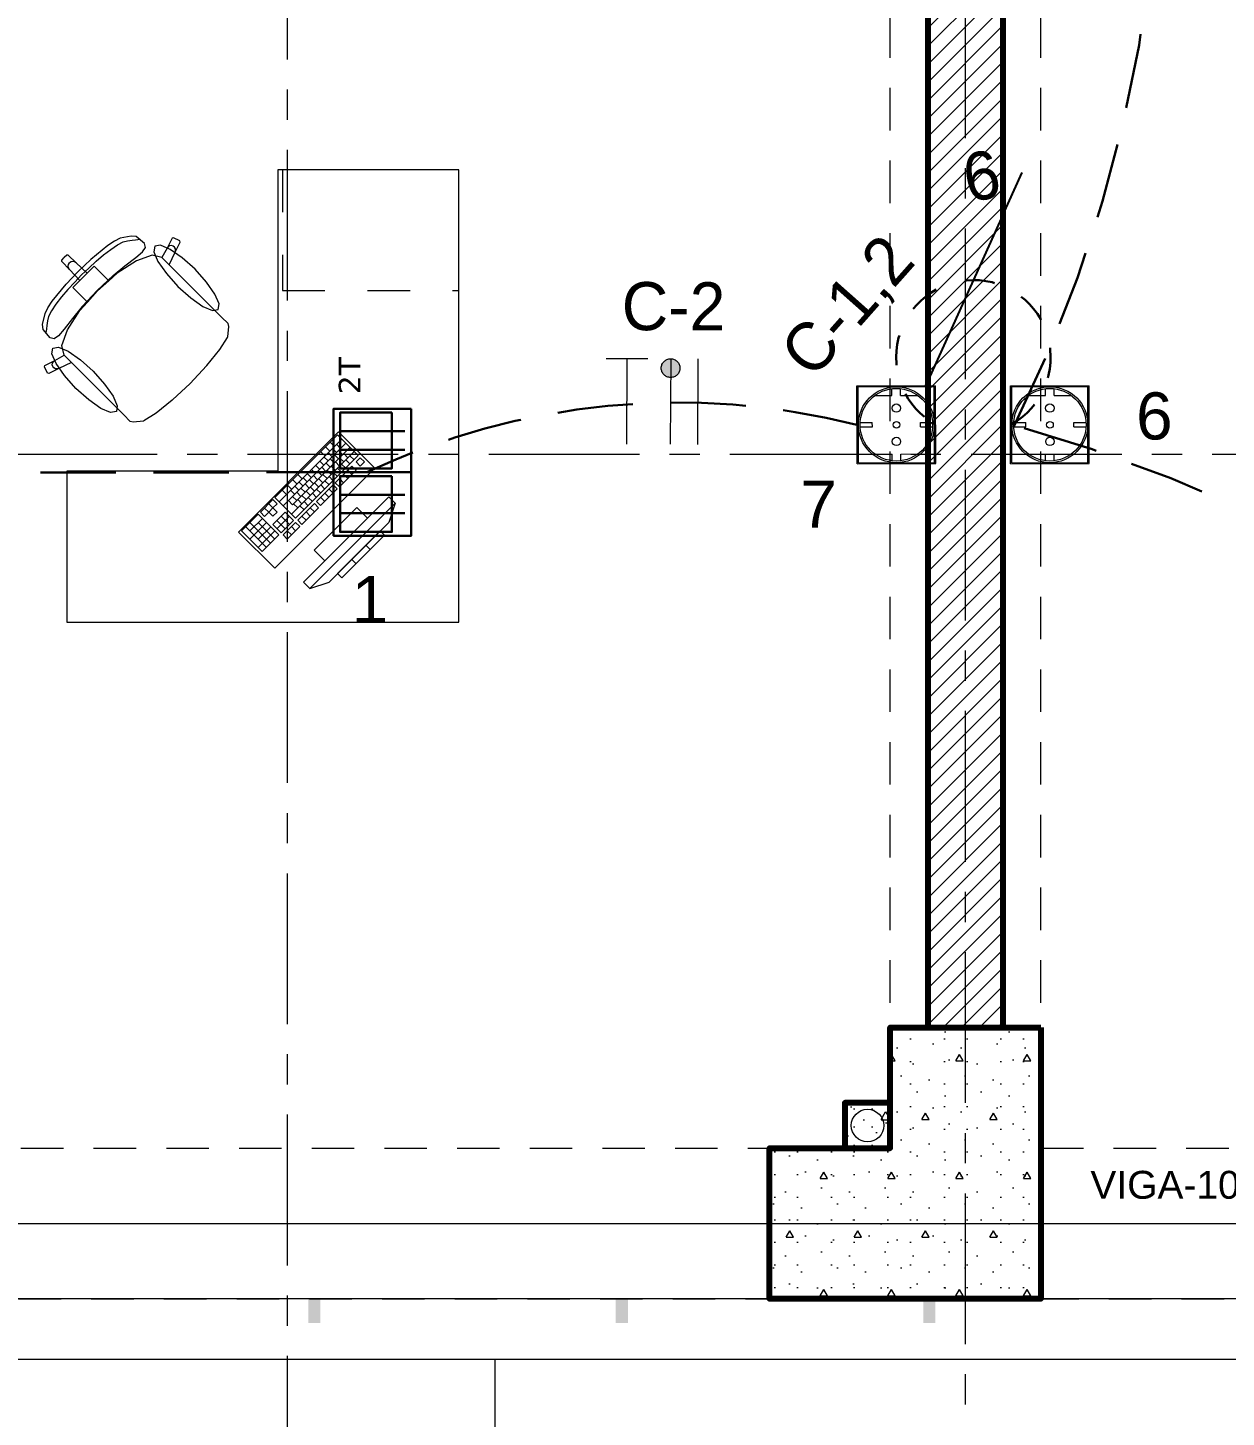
# Model space of a CAD drawing. Header units: inches. Extents: x -19 to 5698, y -728 to 92.
# Drawn here: x 20.209 to 24.185, y 6.808 to 11.416 of the extents above; entities that cross this region are included whole.
import ezdxf

# ---------------------------------------------------------------- set-up
doc = ezdxf.new("R2010")
doc.units = ezdxf.units.IN
doc.header["$MEASUREMENT"] = 0
doc.set_wipeout_variables(frame=1)
for name, pattern in [('CONTINUA', [0]), ('HIDDEN', [0.375, 0.25, -0.125]), ('Hidden Line', [0.195611, 0.141111, -0.0545]), ('Punto & Raya', [0.65, 0.5, -0.075, 0, -0.075]), ('Rayas', [0.282222, 0.141111, -0.141111]), ('RAYITAS', [0.375, 0.25, -0.125]), ('Wipeout_Contour', [1, 0, -1])]:
    doc.linetypes.add(name, pattern=pattern)
doc.layers.get('0').update_dxf_attribs({"color": 61})
for name, color, linetype, lineweight in [('00 conduct tomacorr', 120, 'HIDDEN', 30), ('00 IE CKTO ILUMINACION', 3, 'Continuous', 50), ('00 IE LUZ EMERGENCIA', 253, 'Continuous', 0), ('10 REM ACABADOS', 170, 'Continuous', 13), ('T-TECHO-E', 150, 'Continuous', 20), ('TOMACORRIENTE', 22, 'RAYITAS', 9)]:
    doc.layers.add(name, color=color, linetype=linetype, lineweight=lineweight)
for name, color, linetype in [('02 _ ARQ _ ALB _ Cotas Ejes', 7, 'Continuous'), ('02 _ ARQ _ ALB _ Ejes Generales', 251, 'Continuous'), ('02 _ ARQ _ ZON _ Espacio.3D', 7, 'Continuous'), ('08 _ STR _ EXT _ 06 Columnas', 7, 'Continuous'), ('08 _ STR _ EXT _ 06 Elementos de Fachada', 7, 'Continuous'), ('08 _ STR _ EXT _ 07 Losa Aligerada', 7, 'Continuous'), ('08 _ STR _ EXT _ 09 Vigas', 251, 'Continuous'), ('08 _ STR _ EXT _ 10 Vereda Exterior', 7, 'Continuous'), ('Estructura - 04 MURO', 7, 'Continuous'), ('Estructura - Carga', 7, 'Continuous'), ('IE-ALUM', 4, 'Continuous'), ('Interior - Mobiliario', 7, 'Continuous'), ('Marcador - Secciones', 7, 'Continuous'), ('MEP - HVAC', 7, 'Continuous'), ('Notas - Etiquetas', 7, 'Continuous')]:
    doc.layers.add(name, color=color, linetype=linetype)
doc.styles.add('Annotative', font='arial.ttf')
doc.styles.add('Estilo_Generado_4', font='swisse.ttf')
doc.dimstyles.new('Estilo_Generado__1', dxfattribs={"dimtxt": 0.125, "dimasz": 0.095, "dimexe": 0.18, "dimexo": 0.3, "dimgap": 0, "dimtad": 0, "dimtih": 1, "dimtoh": 1, "dimzin": 0, "dimdsep": 46, "dimtxsty": 'Estilo_Generado_4', "dimblk": 'ARROWHEAD_6', "dimblk1": 'ARROWHEAD_6', "dimblk2": 'ARROWHEAD_6', "dimcen": 0.09, "dimse1": 1, "dimse2": 1, "dimclrd": 144, "dimclre": 144, "dimclrt": 7, "dimadec": 0, "dimazin": 0, "dimtfac": 1, "dimtdec": 4, "dimtmove": 0, "dimatfit": 3, "dimfxl": 1, "dimtolj": 1, "dimtzin": 0, "dimarcsym": 0})

# ---------------------------------------------------------------- blocks, each defined once
blk = doc.blocks.new('*D12')
at = {"layer": '02 _ ARQ _ ALB _ Cotas Ejes', "color": 144, "linetype": 'Continuous', "lineweight": 13, "transparency": 16777216}
for p, q in [((23.32, 2.3369), (23.32, 2.5244)), ((16.32, 2.4306), (19.5951, 2.4306)), ((20.0449, 2.4306), (23.32, 2.4306))]:
    blk.add_line(p, q, dxfattribs=at)
at = {"layer": '02 _ ARQ _ ALB _ Cotas Ejes', "color": 152, "linetype": 'Continuous', "lineweight": 35, "transparency": 16777216}
for p, q in [((16.37, 2.4806), (16.27, 2.3806)), ((23.37, 2.4806), (23.27, 2.3806))]:
    blk.add_line(p, q, dxfattribs=at)
at = {"layer": '02 _ ARQ _ ALB _ Cotas Ejes', "color": 7, "lineweight": 35, "transparency": 16777216, "insert": (19.62, 2.3681), "char_height": 0.125, "attachment_point": 7, "style": 'Estilo_Generado_4'}
blk.add_mtext('\\A1;{\\pql;\\fSwis721 Ex BT|b0|i0|c0|p34;7.00}', dxfattribs=at)
blk = doc.blocks.new('ARROWHEAD_6')
at = {"color": 0, "linetype": 'Continuous', "lineweight": 0}
for p, q in [((-0.5, -0.5), (0.5, 0.5)), ((0, 0), (-1, 0))]:
    blk.add_line(p, q, dxfattribs=at)
blk = doc.blocks.new('*D13')
at = {"layer": '02 _ ARQ _ ALB _ Cotas Ejes', "color": 144, "linetype": 'Continuous', "lineweight": 13, "transparency": 16777216}
for p, q in [((23.32, 2.3369), (23.32, 2.5244)), ((30.32, 2.3369), (30.32, 2.5244)), ((23.32, 2.4306), (26.5951, 2.4306)), ((27.0449, 2.4306), (30.32, 2.4306))]:
    blk.add_line(p, q, dxfattribs=at)
at = {"layer": '02 _ ARQ _ ALB _ Cotas Ejes', "color": 152, "linetype": 'Continuous', "lineweight": 35, "transparency": 16777216}
for p, q in [((23.37, 2.4806), (23.27, 2.3806)), ((30.37, 2.4806), (30.27, 2.3806))]:
    blk.add_line(p, q, dxfattribs=at)
at = {"layer": '02 _ ARQ _ ALB _ Cotas Ejes', "color": 7, "lineweight": 35, "transparency": 16777216, "insert": (26.62, 2.3681), "char_height": 0.125, "attachment_point": 7, "style": 'Estilo_Generado_4'}
blk.add_mtext('\\A1;{\\pql;\\fSwis721 Ex BT|b0|i0|c0|p34;7.00}', dxfattribs=at)
blk = doc.blocks.new('CAJA POP UP 6 MODULOS')
at = {"layer": '00 conduct tomacorr', "linetype": 'Continuous'}
for p, q in [((-0.095, -0.165), (-0.095, -0.0151)), ((-0.052, -0.165), (-0.052, -0.0151)), ((0.052, -0.165), (0.052, -0.0151)), ((0.095, -0.165), (0.095, -0.0151)), ((0, -0.165), (0, -0.18))]:
    blk.add_line(p, q, dxfattribs=at)
for points in [[(-0.147, 0), (0.147, 0), (0.147, -0.18), (-0.147, -0.18)], [(0, 0), (0.147, 0), (0.147, -0.18), (0, -0.18)]]:
    blk.add_lwpolyline(points, close=True, dxfattribs=at)
for points in [[(-0.138, -0.045), (-0.009, -0.045), (-0.009, -0.165), (-0.138, -0.165), (-0.138, -0.045)], [(0.009, -0.045), (0.138, -0.045), (0.138, -0.165), (0.009, -0.165), (0.009, -0.045)]]:
    blk.add_lwpolyline(points, dxfattribs=at)
at = {"color": 1, "insert": (-0.1807, -0.168), "char_height": 0.05, "attachment_point": 1, "rotation": 180}
blk.add_mtext_dynamic_manual_height_columns('{\\fVerdana|b0|i0|c0|p34;2T}', width=0.000481, gutter_width=0.1561, heights=[0], dxfattribs=at)
blk = doc.blocks.new('tomacorriente schuko 2+T')
at = {"color": 3}
for p, q in [((-0.1377, -0.0281, -162.36), (-0.1377, -0.1227, -162.36)), ((-0.1377, -0.0281, -162.36), (-0.0441, -0.0281, -162.36)), ((-0.1367, -0.0296, -162.36), (-0.1367, -0.1211, -162.36)), ((-0.1367, -0.0296, -162.36), (-0.1367, -0.1211, -162.36)), ((-0.1367, -0.0296, -162.36), (-0.0452, -0.0296, -162.36)), ((-0.1367, -0.0296, -162.36), (-0.0909, -0.0296, -162.36)), ((-0.0935, -0.0318, -162.36), (-0.0935, -0.0465, -162.36)), ((-0.0909, -0.0296, -162.36), (-0.0452, -0.0296, -162.36)), ((-0.0883, -0.0318, -162.36), (-0.0883, -0.0465, -162.36)), ((-0.0452, -0.0296, -162.36), (-0.0452, -0.1211, -162.36)), ((-0.0452, -0.0296, -162.36), (-0.0452, -0.1211, -162.36)), ((-0.0441, -0.0281, -162.36), (-0.0441, -0.1227, -162.36)), ((-0.1261, -0.0496, -162.36), (-0.1261, -0.0701, -162.36)), ((-0.0935, -0.0465, -162.36), (-0.0883, -0.0465, -162.36)), ((-0.0557, -0.0496, -162.36), (-0.0557, -0.0701, -162.36)), ((-0.1342, -0.0701, -162.36), (-0.1261, -0.0701, -162.36)), ((-0.1342, -0.0806, -162.36), (-0.1261, -0.0806, -162.36)), ((-0.1261, -0.0806, -162.36), (-0.1261, -0.1011, -162.36)), ((-0.0557, -0.0701, -162.36), (-0.0476, -0.0701, -162.36)), ((-0.0557, -0.0806, -162.36), (-0.0476, -0.0806, -162.36)), ((-0.0557, -0.0806, -162.36), (-0.0557, -0.1011, -162.36)), ((-0.0935, -0.1043, -162.36), (-0.0883, -0.1043, -162.36)), ((-0.0935, -0.1043, -162.36), (-0.0935, -0.1189, -162.36)), ((-0.0883, -0.1043, -162.36), (-0.0883, -0.1189, -162.36)), ((-0.1377, -0.1227, -162.36), (-0.0441, -0.1227, -162.36)), ((-0.1367, -0.1211, -162.36), (-0.0452, -0.1211, -162.36)), ((-0.1367, -0.1211, -162.36), (-0.0909, -0.1211, -162.36)), ((-0.0909, -0.1211, -162.36), (-0.0452, -0.1211, -162.36))]:
    blk.add_line(p, q, dxfattribs=at)
for centre, radius in [((-0.0909, -0.0754, -162.36), 0.0457), ((-0.0909, -0.0754, -162.36), 0.0436), ((-0.1109, -0.0754, -162.36), 0.00505), ((-0.091, -0.0755, -162.36), 0.00406), ((-0.0709, -0.0754, -162.36), 0.00505)]:
    blk.add_circle(centre, radius, dxfattribs=at)
blk = doc.blocks.new('a')
at = {"layer": 'TOMACORRIENTE', "ltscale": 0.05}
h = blk.add_hatch(color=4, dxfattribs=at)
edge = h.paths.add_edge_path()
edge.add_arc((0, 0.0752), 0.0211, 0, 360)
at = {"layer": 'TOMACORRIENTE', "color": 4}
for p, q in [((-0.1455, 0.0963), (-0.0515, 0.0963)), ((-0.0985, 0.0963), (-0.0985, -0.0966)), ((0, 0.0963), (0, -0.0963)), ((0.0623, -0.0963), (0.0623, 0.0963))]:
    blk.add_line(p, q, dxfattribs=at)
blk.add_circle((0, 0.0752), 0.0211, dxfattribs=at)
blk = doc.blocks.new('CABLE 3FACE')
at = {"layer": 'T-TECHO-E', "rotation": 59.94170052614085}
blk.add_blockref('a', (0, 0), dxfattribs=at)

msp = doc.modelspace()

# ---------------------------------------------------------------- hatches: boundary and pattern name
at = {"layer": '08 _ STR _ EXT _ 10 Vereda Exterior', "linetype": 'Continuous', "lineweight": 13}
h = msp.add_hatch(dxfattribs=at)
h.set_pattern_fill('RETÍCULA_100X100_0002', color=251, style=0, pattern_type=2)
h.set_pattern_definition([(360, (3.7574, 18.3027), (0, 2.53199), []), (90, (3.7574, 18.3027), (-3.6, 0), [])])
h.paths.add_polyline_path([(2.17, 3.6213), (4.2913, 1.5), (9.32, 1.5), (9.32, 6.5), (40.52, 6.5), (40.52, 1.5), (52.92, 1.5), (52.92, 19.0859), (51.57, 19.0859), (51.57, 7.2), (9.07, 7.2), (9.07, 7.85), (6.5201, 7.85, -0.414214), (6.2701, 8.1), (6.2701, 8.85, -0.414213), (6.5201, 9.1), (9.07, 9.1), (9.07, 12), (6.5201, 12, -0.414214), (6.2701, 12.25), (6.2701, 13, -0.414213), (6.5201, 13.25), (9.07, 13.25), (9.07, 16.15), (6.5201, 16.15, -0.414214), (6.2701, 16.4), (6.2701, 17.15, -0.414213), (6.5201, 17.4), (8.77, 17.4), (8.7706, 21.0499), (2.17, 21.0499)])
at = {"layer": 'Estructura - Carga', "linetype": 'Continuous', "lineweight": 13}
h = msp.add_hatch(dxfattribs=at)
h.set_pattern_fill('HORMIGÓN_ARMADO_0002', color=251, style=0, pattern_type=2)
h.set_pattern_definition([(0, (0, 0), (0, 0.311769), [0.03, -0.15]), (0, (0.09, 0.1559), (0, 0.311769), [0.03, -0.15]), (60, (0, 0), (-0.27, 0.1558846), [0.03, -0.15]), (60, (0.18, 0), (-0.27, 0.1558846), [0.03, -0.15]), (120, (0.03, 0), (0.27, 0.1558846), [0.03, -0.15]), (120, (0.21, 0), (0.27, 0.1558846), [0.03, -0.15]), (0, (0, 0.03), (0, 0.06), [0, -0.06, 0, -0.09]), (45, (0.03, 0.03), (-0.04242641, 0.04242641), [0, -0.045, 0, -0.075])])
h.paths.add_polyline_path([(22.92, 7.7), (23.07, 7.7), (23.07, 7.85), (22.92, 7.85)])

# ---------------------------------------------------------------- linework, layer by layer
at = {"layer": '00 conduct tomacorr'}
msp.add_line((18.001, 9.939), (21.3341, 9.9418), dxfattribs=at)
for centre, radius, start, end in [((19.3778, 12.141), 4.5852, 333.4541, 26.6944), ((22.3665, 7.7515), 2.4214, 75.8099, 115.2392), ((21.9806, 4.8275), 5.4806, 27.9944, 74.1925)]:
    msp.add_arc(centre, radius, start, end, dxfattribs=at)
at = {"layer": '02 _ ARQ _ ALB _ Ejes Generales', "color": 251, "linetype": 'Punto & Raya', "lineweight": 13, "true_color": 0x636466}
msp.add_line((5.8454, 7.45), (54.57, 7.45), dxfattribs=at)
at = {"layer": '02 _ ARQ _ ZON _ Espacio.3D', "color": 254, "linetype": 'Continuous', "lineweight": 0, "flags": 128}
msp.add_lwpolyline([(9.07, 29.7), (9.07, 17.4), (23.97, 17.4), (23.97, 16.9001), (23.57, 16.9001), (23.57, 16.2999), (23.445, 16.2999), (23.445, 8.1), (23.57, 8.1), (23.57, 7.45), (30.07, 7.45)], dxfattribs=at)
msp.add_lwpolyline([(23.195, 16.2998), (23.07, 16.2998), (23.07, 17.35), (16.97, 17.35), (16.97, 16.9001), (16.57, 16.9001), (16.57, 16.0999), (16.1199, 16.0999), (16.1199, 8.1), (16.57, 8.1), (16.57, 7.7), (16.97, 7.7), (16.97, 7.45), (22.67, 7.45), (22.67, 7.7), (23.07, 7.7), (23.07, 8.1), (23.195, 8.1)], close=True, dxfattribs=at)
at = {"layer": '08 _ STR _ EXT _ 07 Losa Aligerada', "color": 7, "linetype": 'Continuous', "lineweight": 18, "flags": 128}
msp.add_lwpolyline([(9.07, 30.7), (9.07, 17.4), (6.5201, 17.4, 0.414213), (6.2701, 17.15), (6.2701, 16.4, 0.414071), (6.5201, 16.15), (9.07, 16.15), (9.07, 13.25), (6.5201, 13.25, 0.414229), (6.2701, 13), (6.2701, 12.25, 0.414214), (6.5201, 12), (9.07, 12), (9.07, 9.1), (6.5201, 9.1, 0.414244), (6.2701, 8.85), (6.2701, 8.1, 0.414204), (6.5201, 7.85), (9.07, 7.85), (9.07, 7.2), (51.57, 7.2)], format="xyb", dxfattribs=at)
at = {"layer": '08 _ STR _ EXT _ 09 Vigas', "color": 251, "linetype": 'Hidden Line', "lineweight": 13, "true_color": 0x636466}
for p, q in [((23.07, 7.7), (23.07, 16.9)), ((23.57, 7.7), (23.57, 16.9)), ((16.57, 7.7), (23.07, 7.7)), ((23.57, 7.7), (30.07, 7.7))]:
    msp.add_line(p, q, dxfattribs=at)
at = {"layer": 'Estructura - 04 MURO', "color": 165, "linetype": 'Continuous', "lineweight": 15}
for p, q in [((14.0199, 7.45), (43.67, 7.45)), ((14.0199, 7.2), (43.67, 7.2))]:
    msp.add_line(p, q, dxfattribs=at)
at = {"layer": 'Estructura - Carga', "color": 7, "linetype": 'Continuous', "lineweight": 80, "flags": 128}
msp.add_lwpolyline([(22.92, 7.7), (23.07, 7.7), (23.07, 7.85), (22.92, 7.85)], close=True, dxfattribs=at)
at = {"layer": 'Interior - Mobiliario', "color": 175, "linetype": 'Rayas', "lineweight": 13}
for p, q in [((21.054, 10.945), (21.054, 10.545)), ((21.054, 10.545), (21.639, 10.545))]:
    msp.add_line(p, q, dxfattribs=at)
at = {"layer": 'Interior - Mobiliario', "color": 175, "linetype": 'Continuous', "lineweight": 13}
for p, q in [((20.4751, 10.6937), (20.4184, 10.6469)), ((20.4968, 10.7086), (20.4751, 10.6937)), ((20.4846, 10.6811), (20.5064, 10.696)), ((20.516, 10.7176), (20.4968, 10.7086)), ((20.5064, 10.696), (20.5252, 10.7059)), ((20.5521, 10.7253), (20.516, 10.7176)), ((20.5252, 10.7059), (20.54, 10.7098)), ((20.54, 10.7098), (20.5554, 10.711)), ((20.5689, 10.7235), (20.5521, 10.7253)), ((20.5554, 10.711), (20.5661, 10.713)), ((20.5661, 10.713), (20.5742, 10.7138)), ((20.5968, 10.7003), (20.5689, 10.7235)), ((20.5742, 10.7138), (20.5787, 10.7146)), ((20.6002, 10.6874), (20.5968, 10.7003)), ((20.6881, 10.7183), (20.6711, 10.6852)), ((20.6799, 10.6927), (20.6748, 10.6898)), ((20.6858, 10.6934), (20.6799, 10.6927)), ((20.6914, 10.6918), (20.6858, 10.6934)), ((20.6922, 10.7196), (20.6881, 10.7183)), ((20.696, 10.6882), (20.6914, 10.6918)), ((20.7135, 10.7088), (20.6922, 10.7196)), ((20.6979, 10.6717), (20.7148, 10.7048)), ((20.7148, 10.7048), (20.7135, 10.7088)), ((20.3218, 10.645), (20.3304, 10.6535)), ((20.3389, 10.6621), (20.3304, 10.6535)), ((20.3432, 10.6621), (20.3389, 10.6621)), ((20.3693, 10.636), (20.3432, 10.6621)), ((20.4184, 10.6469), (20.3762, 10.6078)), ((20.436, 10.6414), (20.4608, 10.6625)), ((20.4608, 10.6625), (20.4846, 10.6811)), ((20.5317, 10.6265), (20.5679, 10.6544)), ((20.5679, 10.6544), (20.5902, 10.673)), ((20.6219, 10.6616), (20.5699, 10.6433)), ((20.5902, 10.673), (20.6002, 10.6874)), ((20.6538, 10.6542), (20.6219, 10.6616)), ((20.6711, 10.6852), (20.6538, 10.6542)), ((20.6541, 10.6541), (20.6538, 10.6542)), ((20.6541, 10.6541), (20.6783, 10.6299)), ((20.6748, 10.6898), (20.6711, 10.6852)), ((20.6783, 10.6299), (20.6979, 10.6717)), ((20.6988, 10.6831), (20.696, 10.6882)), ((20.6979, 10.6717), (20.6995, 10.6773)), ((20.6995, 10.6773), (20.6988, 10.6831)), ((20.3218, 10.6408), (20.3218, 10.645)), ((20.3479, 10.6147), (20.3218, 10.6408)), ((20.3371, 10.5656), (20.3762, 10.6078)), ((20.3436, 10.6253), (20.3447, 10.631)), ((20.3447, 10.6195), (20.3436, 10.6253)), ((20.3447, 10.631), (20.348, 10.6359)), ((20.3479, 10.6147), (20.3447, 10.6195)), ((20.3819, 10.5781), (20.3479, 10.6147)), ((20.3529, 10.6392), (20.348, 10.6359)), ((20.3587, 10.6404), (20.3529, 10.6392)), ((20.3644, 10.6393), (20.3587, 10.6404)), ((20.3693, 10.636), (20.3644, 10.6393)), ((20.4058, 10.602), (20.3693, 10.636)), ((20.3879, 10.596), (20.4114, 10.6188)), ((20.4058, 10.602), (20.3938, 10.5901)), ((20.4294, 10.6257), (20.4058, 10.602)), ((20.4114, 10.6188), (20.436, 10.6414)), ((20.4506, 10.6045), (20.4294, 10.6257)), ((20.4779, 10.5771), (20.4506, 10.6045)), ((20.5061, 10.6019), (20.4779, 10.5771)), ((20.4924, 10.5938), (20.5317, 10.6265)), ((20.5699, 10.6433), (20.5061, 10.6019)), ((20.8261, 10.482), (20.6783, 10.6299)), ((20.2902, 10.5089), (20.3371, 10.5656)), ((20.3651, 10.5725), (20.3425, 10.5479)), ((20.3583, 10.5545), (20.3819, 10.5781)), ((20.3794, 10.5334), (20.3583, 10.5545)), ((20.3879, 10.596), (20.3651, 10.5725)), ((20.3819, 10.5781), (20.3938, 10.5901)), ((20.4396, 10.5443), (20.4924, 10.5938)), ((20.4779, 10.5771), (20.4401, 10.5438)), ((20.2753, 10.4872), (20.2902, 10.5089)), ((20.3214, 10.5232), (20.3028, 10.4994)), ((20.3425, 10.5479), (20.3214, 10.5232)), ((20.4068, 10.506), (20.3794, 10.5334)), ((20.4396, 10.5443), (20.3902, 10.4915)), ((20.4068, 10.506), (20.4401, 10.5438)), ((20.2586, 10.4318), (20.2664, 10.4679)), ((20.2664, 10.4679), (20.2753, 10.4872)), ((20.288, 10.4775), (20.278, 10.4587)), ((20.3028, 10.4994), (20.288, 10.4775)), ((20.3406, 10.414), (20.382, 10.4778)), ((20.3902, 10.4915), (20.3574, 10.4522)), ((20.382, 10.4778), (20.4068, 10.506)), ((20.8516, 10.4565), (20.8261, 10.482)), ((20.2605, 10.415), (20.2586, 10.4318)), ((20.2709, 10.4178), (20.2701, 10.4097)), ((20.2729, 10.4285), (20.2709, 10.4178)), ((20.2741, 10.4439), (20.2729, 10.4285)), ((20.278, 10.4587), (20.2741, 10.4439)), ((20.3295, 10.4161), (20.3109, 10.3938)), ((20.3574, 10.4522), (20.3295, 10.4161)), ((20.8736, 10.4346), (20.8516, 10.4565)), ((20.8725, 10.3914), (20.8765, 10.4253)), ((20.8765, 10.4253), (20.8736, 10.4346)), ((20.2837, 10.3872), (20.2605, 10.415)), ((20.2701, 10.4097), (20.2693, 10.4052)), ((20.2966, 10.3838), (20.2837, 10.3872)), ((20.3109, 10.3938), (20.2966, 10.3838)), ((20.3223, 10.3621), (20.3406, 10.414)), ((20.8467, 10.3492), (20.8716, 10.3892)), ((20.8716, 10.3892), (20.8725, 10.3914)), ((20.2988, 10.3128), (20.3298, 10.3301)), ((20.3298, 10.3301), (20.3223, 10.3621)), ((20.3298, 10.3299), (20.3298, 10.3301)), ((20.3298, 10.3299), (20.354, 10.3057)), ((20.8031, 10.2955), (20.8467, 10.3492)), ((20.2643, 10.2918), (20.2657, 10.2958)), ((20.2751, 10.2704), (20.2643, 10.2918)), ((20.2657, 10.2958), (20.2988, 10.3128)), ((20.3123, 10.2861), (20.2792, 10.2691)), ((20.2905, 10.2982), (20.2912, 10.304)), ((20.2921, 10.2925), (20.2905, 10.2982)), ((20.2912, 10.304), (20.2941, 10.3091)), ((20.2957, 10.288), (20.2921, 10.2925)), ((20.2941, 10.3091), (20.2988, 10.3128)), ((20.3008, 10.2851), (20.2957, 10.288)), ((20.3066, 10.2845), (20.3008, 10.2851)), ((20.3123, 10.2861), (20.3066, 10.2845)), ((20.354, 10.3057), (20.3123, 10.2861)), ((20.5019, 10.1578), (20.354, 10.3057)), ((20.7476, 10.2364), (20.8024, 10.2947)), ((20.8024, 10.2947), (20.8031, 10.2955)), ((20.2792, 10.2691), (20.2751, 10.2704)), ((20.7476, 10.2364), (20.6892, 10.1815)), ((20.5274, 10.1323), (20.5019, 10.1578)), ((20.6884, 10.1808), (20.6347, 10.1373)), ((20.6892, 10.1815), (20.6884, 10.1808)), ((20.5494, 10.1103), (20.5274, 10.1323)), ((20.5587, 10.1075), (20.5494, 10.1103)), ((20.5926, 10.1115), (20.5587, 10.1075)), ((20.5947, 10.1123), (20.5926, 10.1115)), ((20.6347, 10.1373), (20.5947, 10.1123)), ((21.237, 10.0654), (21.0293, 9.8577)), ((21.2507, 10.0517), (21.043, 9.844)), ((21.3056, 9.9968), (21.237, 10.0654)), ((21.2644, 10.038), (21.0567, 9.8303)), ((21.2919, 10.0106), (21.0841, 9.8028)), ((21.2781, 10.0243), (21.0877, 9.8339)), ((21.1816, 10.01), (21.1953, 9.9963)), ((21.1972, 10.0256), (21.2109, 10.0119)), ((21.2057, 10.0067), (21.2194, 9.993)), ((21.2128, 10.0412), (21.2265, 10.0275)), ((21.2196, 10.0205), (21.2333, 10.0068)), ((21.2334, 10.0344), (21.2471, 10.0207)), ((21.2402, 10.0138), (21.2539, 10)), ((21.2574, 10.0035), (21.2711, 9.9898)), ((21.0979, 9.7891), (21.3056, 9.9968)), ((21.1642, 9.9652), (21.1779, 9.9514)), ((21.178, 9.979), (21.1917, 9.9653)), ((21.1848, 9.9584), (21.1985, 9.9447)), ((21.1919, 9.9928), (21.2056, 9.9791)), ((21.1987, 9.9722), (21.2124, 9.9585)), ((21.2125, 9.9861), (21.2262, 9.9723)), ((21.2158, 9.962), (21.2295, 9.9482)), ((21.2264, 9.9999), (21.2401, 9.9862)), ((21.2847, 9.9623), (21.2293, 9.9069)), ((21.2297, 9.9758), (21.2434, 9.9621)), ((21.2365, 9.9552), (21.2502, 9.9415)), ((21.2435, 9.9897), (21.2572, 9.9759)), ((21.2503, 9.969), (21.264, 9.9553)), ((21.2642, 9.9829), (21.2779, 9.9692)), ((21.278, 9.9967), (21.2917, 9.983)), ((21.2985, 9.9486), (21.2847, 9.9623)), ((21.3124, 9.99), (21.2986, 9.9761)), ((21.2986, 9.9761), (21.3123, 9.9624)), ((21.3123, 9.9624), (21.3261, 9.9763)), ((21.3261, 9.9763), (21.3124, 9.99)), ((21.0881, 9.9166), (21.1019, 9.9028)), ((21.1055, 9.9339), (21.1192, 9.9202)), ((21.1088, 9.9098), (21.1225, 9.8961)), ((21.1226, 9.9236), (21.1363, 9.9099)), ((21.1365, 9.9375), (21.1502, 9.9237)), ((21.1433, 9.9168), (21.157, 9.9031)), ((21.1503, 9.9513), (21.164, 9.9376)), ((21.1571, 9.9307), (21.1708, 9.917)), ((21.171, 9.9445), (21.1847, 9.9308)), ((21.1743, 9.9204), (21.188, 9.9067)), ((21.1881, 9.9343), (21.2019, 9.9206)), ((21.1949, 9.9136), (21.2086, 9.8999)), ((21.202, 9.9481), (21.2157, 9.9344)), ((21.2088, 9.9275), (21.2225, 9.9138)), ((21.2226, 9.9413), (21.2363, 9.9276)), ((21.2431, 9.8932), (21.2985, 9.9486)), ((21.2432, 9.9208), (21.2569, 9.907)), ((21.257, 9.9346), (21.2708, 9.9209)), ((21.2709, 9.9484), (21.2846, 9.9347)), ((21.0535, 9.8819), (21.0672, 9.8682)), ((21.0708, 9.8992), (21.0846, 9.8855)), ((21.0811, 9.8821), (21.0948, 9.8684)), ((21.0949, 9.8959), (21.1086, 9.8822)), ((21.1017, 9.8753), (21.1154, 9.8616)), ((21.1156, 9.8891), (21.1293, 9.8754)), ((21.1189, 9.865), (21.1326, 9.8513)), ((21.1294, 9.903), (21.1431, 9.8893)), ((21.1327, 9.8789), (21.1465, 9.8652)), ((21.1466, 9.8927), (21.1603, 9.879)), ((21.1534, 9.8721), (21.1671, 9.8584)), ((21.1604, 9.9066), (21.1742, 9.8929)), ((21.2224, 9.9), (21.167, 9.8446)), ((21.1672, 9.8859), (21.1809, 9.8722)), ((21.1807, 9.8309), (21.2361, 9.8863)), ((21.1811, 9.8998), (21.1948, 9.8861)), ((21.1947, 9.8723), (21.2084, 9.8586)), ((21.2086, 9.8861), (21.2223, 9.8724)), ((21.2361, 9.8863), (21.2224, 9.9)), ((21.2293, 9.9069), (21.2431, 9.8932)), ((21.0224, 9.8508), (20.9808, 9.8092)), ((20.9947, 9.8231), (21.0084, 9.8094)), ((21.0222, 9.8232), (21.0084, 9.8094)), ((21.0085, 9.8369), (21.0222, 9.8232)), ((21.0222, 9.8232), (21.0361, 9.8371)), ((21.036, 9.8095), (21.0222, 9.8232)), ((21.0361, 9.8371), (21.0224, 9.8508)), ((21.0293, 9.8577), (21.0979, 9.7891)), ((21.074, 9.8476), (21.0877, 9.8339)), ((21.0879, 9.8614), (21.1016, 9.8477)), ((21.0912, 9.8373), (21.1049, 9.8236)), ((21.1601, 9.8377), (21.1047, 9.7823)), ((21.1051, 9.8512), (21.1188, 9.8375)), ((21.1118, 9.8305), (21.1256, 9.8168)), ((21.1184, 9.7686), (21.1738, 9.824)), ((21.4067, 9.8601), (21.1238, 9.5773)), ((21.1257, 9.8444), (21.1394, 9.8307)), ((21.1395, 9.8582), (21.1533, 9.8445)), ((21.145, 9.556), (21.4279, 9.8389)), ((21.1463, 9.8238), (21.16, 9.8101)), ((21.3006, 9.8247), (21.1592, 9.6833)), ((21.1738, 9.824), (21.1601, 9.8377)), ((21.167, 9.8446), (21.1807, 9.8309)), ((21.1809, 9.8584), (21.1946, 9.8447)), ((21.336, 9.7894), (21.3006, 9.8247)), ((21.4279, 9.8389), (21.4067, 9.8601)), ((21.4279, 9.8389), (21.4067, 9.7752)), ((20.9739, 9.8023), (20.9185, 9.7469)), ((21.0013, 9.7749), (20.9459, 9.7195)), ((20.9876, 9.7886), (20.9461, 9.7471)), ((20.9462, 9.7746), (21.0148, 9.706)), ((20.9738, 9.7748), (21.0286, 9.7199)), ((21.0425, 9.7337), (20.9739, 9.8023)), ((20.9808, 9.8092), (20.9945, 9.7955)), ((20.9945, 9.7955), (21.0084, 9.8094)), ((21.0084, 9.8094), (21.0221, 9.7957)), ((21.0635, 9.8096), (21.022, 9.7681)), ((21.0221, 9.7957), (21.036, 9.8095)), ((21.0772, 9.7959), (21.0357, 9.7544)), ((21.0358, 9.7819), (21.0632, 9.7545)), ((21.0494, 9.7407), (21.0909, 9.7822)), ((21.0497, 9.7958), (21.0771, 9.7684)), ((21.0978, 9.7754), (21.0563, 9.7338)), ((21.0909, 9.7822), (21.0635, 9.8096)), ((21.1115, 9.7616), (21.0978, 9.7754)), ((21.1047, 9.7823), (21.1184, 9.7686)), ((21.1186, 9.7961), (21.1323, 9.7824)), ((21.1324, 9.81), (21.1461, 9.7963)), ((21.1945, 9.648), (21.336, 9.7894)), ((21.4067, 9.7752), (21.2087, 9.5773)), ((20.9185, 9.7469), (20.9871, 9.6784)), ((20.9324, 9.7608), (21.0009, 9.6922)), ((21.0288, 9.7475), (20.9734, 9.6921)), ((21.015, 9.7612), (20.9735, 9.7196)), ((20.9871, 9.6784), (21.0425, 9.7337)), ((21.022, 9.7681), (21.0494, 9.7407)), ((21.0563, 9.7338), (21.07, 9.7201)), ((21.07, 9.7201), (21.1115, 9.7616)), ((21.0701, 9.7477), (21.0838, 9.7339)), ((21.0839, 9.7615), (21.0977, 9.7478)), ((21.3784, 9.747), (21.237, 9.6055)), ((21.2511, 9.5914), (21.3925, 9.7328)), ((21.3925, 9.7328), (21.3784, 9.747)), ((21.1592, 9.6833), (21.1945, 9.648)), ((21.3312, 9.6998), (21.3454, 9.6857)), ((21.2841, 9.6527), (21.2982, 9.6385)), ((21.237, 9.6055), (21.2511, 9.5914)), ((21.1238, 9.5773), (21.145, 9.556)), ((21.145, 9.556), (21.2087, 9.5773))]:
    msp.add_line(p, q, dxfattribs=at)
at = {"layer": 'Interior - Mobiliario', "color": 175, "linetype": 'Continuous', "lineweight": 13, "flags": 128}
for points in [[(21.639, 9.445), (21.639, 10.945), (21.039, 10.945), (21.039, 9.945), (20.339, 9.945), (20.339, 9.445)], [(20.7641, 10.6148), (20.7216, 10.653), (20.6812, 10.681), (20.6491, 10.6946), (20.6302, 10.6917), (20.6274, 10.6728), (20.641, 10.6407), (20.669, 10.6004), (20.7071, 10.5579), (20.7496, 10.5197), (20.79, 10.4917), (20.8221, 10.4781), (20.841, 10.481), (20.8438, 10.4999), (20.8302, 10.532), (20.8022, 10.5723)], [(20.3691, 10.2199), (20.331, 10.2624), (20.303, 10.3027), (20.2894, 10.3348), (20.2922, 10.3537), (20.3111, 10.3566), (20.3432, 10.343), (20.3836, 10.3149), (20.4261, 10.2768), (20.4642, 10.2343), (20.4922, 10.194), (20.5058, 10.1619), (20.503, 10.143), (20.484, 10.1401), (20.452, 10.1537), (20.4116, 10.1817)], [(21.3607, 9.9556), (21.2405, 10.0758), (20.9082, 9.7434), (21.0284, 9.6232)]]:
    msp.add_lwpolyline(points, close=True, dxfattribs=at)
at = {"layer": 'MEP - HVAC', "color": 7, "linetype": 'Continuous', "lineweight": 13, "flags": 128}
msp.add_lwpolyline([(22.995, 7.721, -1), (22.995, 7.829, -1)], format="xyb", close=True, dxfattribs=at)

# ---------------------------------------------------------------- block references
at = {"layer": '00 conduct tomacorr'}
for name, p, xscale, yscale, zscale, rotation in [('CABLE 3FACE', (22.3413, 10.1764), 1.47256122672843, 1.47256122672843, 1.47256122672843, 299.7894777823319), ('CAJA POP UP 6 MODULOS', (21.4815, 9.9418), 1.432830642179531, 1.432830642179531, 1.432830642179531, 269.9999999999999)]:
    msp.add_blockref(name, p, dxfattribs=dict(at, xscale=xscale, yscale=yscale, zscale=zscale, rotation=rotation))
at = {"layer": '10 REM ACABADOS', "xscale": 2.759423129612763, "yscale": 2.759423129612763, "zscale": 2.759423129612763, "rotation": 90.09900314736282}
msp.add_blockref('tomacorriente schuko 2+T', (23.3914, 10.3498, 448.0199), dxfattribs=at)

# ---------------------------------------------------------------- texts
at = {"layer": '00 IE CKTO ILUMINACION', "color": 4, "linetype": 'CONTINUA', "lineweight": 15}
for s, rotation, p in [('C-1,2', 48.4466, (22.8131, 10.2464)), ('C-2', 359.8132, (22.1794, 10.4131, 0))]:
    msp.add_text(s, height=0.15962, rotation=rotation, dxfattribs=at).set_placement(p)
at = {"layer": '00 IE LUZ EMERGENCIA', "style": 'Annotative'}
for tag, p in [('6', (23.8858, 10.0505)), ('7', (22.7718, 9.7579)), ('1', (21.2841, 9.4413))]:
    msp.add_attdef(tag, p, '', height=0.1562, dxfattribs=at)
at = {"layer": 'Notas - Etiquetas', "color": 171, "linetype": 'Continuous', "lineweight": 13, "insert": (23.7343, 7.5308), "char_height": 0.0925, "attachment_point": 7, "style": 'Estilo_Generado_4'}
msp.add_mtext('\\A1;{\\pql;\\fSwis721 Ex BT|b0|i0|c0|p34;VIGA-101\\fSwis721 Ex BT|b0|i0|c0|p34; \\fSwis721 Ex BT|b0|i0|c0|p34;0.60\\fSwis721 Ex BT|b0|i0|c0|p34;x\\fSwis721 Ex BT|b0|i0|c0|p34;0.50\\fSwis721 Ex BT|b0|i0|c0|p34;m}', dxfattribs=at)

# ---------------------------------------------------------------- next in the draw order: wipeouts: each hides what was drawn before it
at = {"color": 254, "linetype": 'Wipeout_Contour', "lineweight": 0, "ltscale": 106.674429}
msp.add_wipeout([(14.0199, 7.2), (14.0199, 7), (37.07, 7), (37.07, 7.2)], dxfattribs=at).dxf.layer = '08 _ STR _ EXT _ 06 Elementos de Fachada'
at = {"color": 254, "linetype": 'Wipeout_Contour', "lineweight": 0, "ltscale": 106.167638}
msp.add_wipeout([(23.195, 8.1), (23.445, 8.1), (23.445, 16.2999), (23.195, 16.2998)], dxfattribs=at).dxf.layer = 'Estructura - 04 MURO'

# ---------------------------------------------------------------- next in the draw order: hatches: boundary and pattern name
at = {"linetype": 'Continuous', "lineweight": 13}
for points in [[(21.1799, 7.12), (21.1799, 7.2), (21.1399, 7.2), (21.1399, 7.12)], [(22.1999, 7.12), (22.1999, 7.2), (22.1599, 7.2), (22.1599, 7.12)], [(23.2199, 7.12), (23.2199, 7.2), (23.1799, 7.2), (23.1799, 7.12)]]:
    msp.add_hatch(color=253, dxfattribs=at).paths.add_polyline_path(points)
at = {"layer": '08 _ STR _ EXT _ 06 Columnas', "linetype": 'Continuous', "lineweight": 9}
h = msp.add_hatch(dxfattribs=at)
h.set_pattern_fill('HORMIGÓN_EN_MASA_0002', style=0, pattern_type=2)
h.set_pattern_definition([(0, (0, 0), (0, 0.3897114), [0.024375, -0.200625]), (0, (0.1125, 0.19486), (0, 0.3897114), [0.024375, -0.200625]), (60, (0, 0), (-0.3375, 0.194856), [0.024375, -0.200625]), (60, (0.225, 0), (-0.3375, 0.194856), [0.024375, -0.200625]), (120, (0.02437, 0), (0.3375, 0.194856), [0.024375, -0.200625]), (120, (0.24938, 0), (0.3375, 0.194856), [0.024375, -0.200625]), (0, (0, 0.0375), (0, 0.075), [0, -0.075, 0, -0.1125]), (45, (0.0375, 0.0375), (-0.053033, 0.053033), [0, -0.05625, 0, -0.09375])])
h.paths.add_polyline_path([(23.57, 8.1), (23.07, 8.1), (23.07, 7.7), (22.67, 7.7), (22.67, 7.2), (23.57, 7.2)])
at = {"layer": 'Estructura - 04 MURO', "linetype": 'Continuous', "lineweight": 5}
h = msp.add_hatch(dxfattribs=at)
h.set_pattern_fill('LADRILLO_COMÚN_0002', color=250, style=0, pattern_type=2)
h.set_pattern_definition([(45, (0, 0), (-0.03005204, 0.03005204), [])])
h.paths.add_polyline_path([(23.195, 8.1), (23.445, 8.1), (23.445, 16.2999), (23.195, 16.2998)])

# ---------------------------------------------------------------- next in the draw order: linework, layer by layer
at = {"layer": '00 conduct tomacorr', "ltscale": 0.4}
msp.add_arc((23.3462, 10.3231), 0.2562, 299.8213, 240.7797, dxfattribs=at)
at = {"layer": '02 _ ARQ _ ALB _ Ejes Generales', "color": 251, "linetype": 'Punto & Raya', "lineweight": 13, "true_color": 0x636466}
msp.add_line((23.32, 3.05), (23.32, 44.9), dxfattribs=at)
at = {"layer": '08 _ STR _ EXT _ 06 Columnas', "color": 7, "linetype": 'Continuous', "lineweight": 80, "flags": 128}
msp.add_lwpolyline([(23.57, 8.1), (23.57, 7.2), (22.67, 7.2), (22.67, 7.7), (23.07, 7.7), (23.07, 8.1)], close=True, dxfattribs=at)
at = {"layer": '08 _ STR _ EXT _ 06 Elementos de Fachada', "color": 7, "linetype": 'Continuous', "lineweight": 13, "flags": 128}
for points in [[(37.07, 7.2), (14.0199, 7.2)], [(14.0199, 7), (37.07, 7)]]:
    msp.add_lwpolyline(points, dxfattribs=at)
at = {"layer": '08 _ STR _ EXT _ 09 Vigas', "color": 251, "linetype": 'Hidden Line', "lineweight": 13, "true_color": 0x636466}
for p, q in [((9.57, 7.2), (51.57, 7.2)), ((23.57, 7.2), (23.07, 7.2))]:
    msp.add_line(p, q, dxfattribs=at)
at = {"layer": 'Estructura - 04 MURO', "color": 7, "linetype": 'Continuous', "lineweight": 80, "flags": 128}
for points in [[(23.195, 16.2999), (23.195, 8.1)], [(23.445, 8.1), (23.445, 16.2999)]]:
    msp.add_lwpolyline(points, dxfattribs=at)
at = {"layer": 'IE-ALUM'}
msp.add_line((23.5067, 10.9363), (23.1852, 10.2248), dxfattribs=at)
at = {"layer": 'Marcador - Secciones', "color": 251, "linetype": 'Punto & Raya', "lineweight": 13, "true_color": 0x636466}
for p, q in [((21.07, 46.2111), (21.07, 0.8878)), ((4.9384, 10.0018), (46.3506, 10.0018))]:
    msp.add_line(p, q, dxfattribs=at)

# ---------------------------------------------------------------- next in the draw order: block references
at = {"layer": '10 REM ACABADOS', "xscale": 2.759423129612763, "yscale": 2.759423129612763, "zscale": 2.759423129612763, "rotation": 90.09900314736282}
msp.add_blockref('tomacorriente schuko 2+T', (22.8822, 10.3498, 448.0199), dxfattribs=at)

# ---------------------------------------------------------------- next in the draw order: texts
at = {"layer": '00 IE CKTO ILUMINACION', "color": 30, "linetype": 'CONTINUA', "lineweight": 15, "true_color": 0xf26722}
msp.add_text('6', height=0.1596, rotation=10.6053, dxfattribs=at).set_placement((23.3292, 10.8359, 10395.4412))

# ---------------------------------------------------------------- next in the draw order: dimensions: what is measured, and where the dimension line sits
at = {"layer": '02 _ ARQ _ ALB _ Cotas Ejes', "color": 144, "linetype": 'Continuous', "lineweight": 13}
for base, p1, p2, picture, middle in [((23.32, 2.4306), (16.32, 7.45), (23.32, 7.45), '*D12', (19.7823, 2.4306)), ((30.32, 2.4306), (23.32, 7.45), (30.32, 7.45), '*D13', (26.7823, 2.4306))]:
    dim = msp.add_linear_dim(base=base, p1=p1, p2=p2, dimstyle='Estilo_Generado__1', dxfattribs=at)
    dim.commit()
    dim.dimension.update_dxf_attribs({"geometry": picture, "text_midpoint": middle, "dimtype": 160})

doc.saveas('drawing.dxf')
